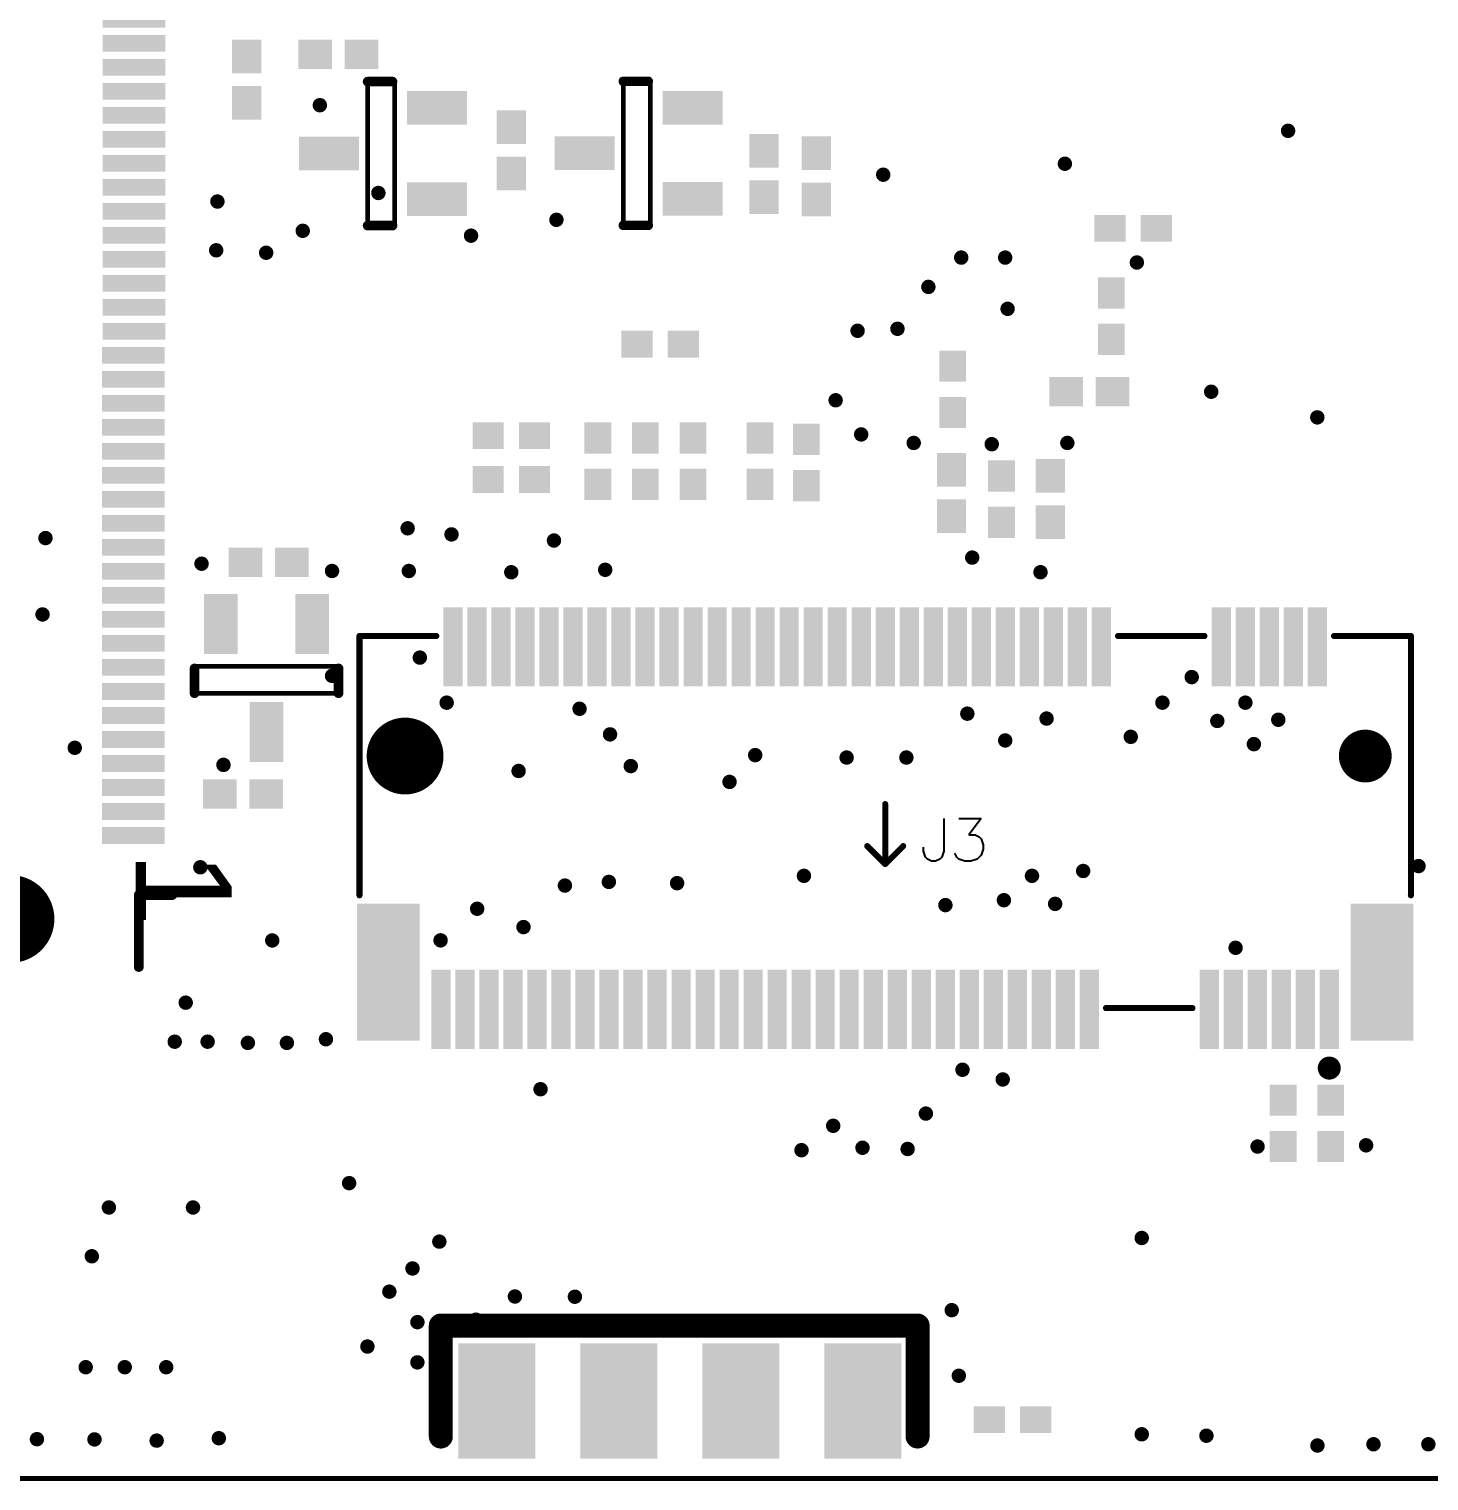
# Model space of a CAD drawing. Header units: millimetres. Extents: x -7 to 100, y 0 to 61.
# Drawn here: x 36.71 to 65.87, y 4.72 to 34.97 of the extents above; entities that cross this region are included whole.
import ezdxf

# ---------------------------------------------------------------- set-up
doc = ezdxf.new("R2010")
doc.units = ezdxf.units.MM
for name, color, linetype in [('KeepOutLayer', 6, 'Continuous'), ('PadHoleLayer', 156, 'Continuous'), ('TopOverlay', 2, 'Continuous'), ('TopSolder', 216, 'Continuous'), ('ViaHoleLayer', 16, 'Continuous')]:
    doc.layers.add(name, color=color, linetype=linetype)
doc.styles.get("Standard").update_dxf_attribs({"font": 'arial.ttf'})

# ---------------------------------------------------------------- blocks, each defined once
blk = doc.blocks.new('C0402_M_2')
at = {"layer": 'TopSolder'}
for points in [[(-0.351, -0.279), (0.3, -0.279), (-0.351, 0.279), (0.3, 0.279)], [(0.614, -0.279), (1.265, -0.279), (0.614, 0.279), (1.265, 0.279)]]:
    blk.add_solid(points, dxfattribs=at)
blk = doc.blocks.new('C0402_M_5')
at = {"layer": 'TopSolder'}
for points in [[(-0.351, -0.279), (0.3, -0.279), (-0.351, 0.279), (0.3, 0.279)], [(0.614, -0.279), (1.265, -0.279), (0.614, 0.279), (1.265, 0.279)]]:
    blk.add_solid(points, dxfattribs=at)
blk = doc.blocks.new('C0402_M_8')
at = {"layer": 'TopSolder'}
for points in [[(-0.351, -0.279), (0.3, -0.279), (-0.351, 0.279), (0.3, 0.279)], [(0.614, -0.279), (1.265, -0.279), (0.614, 0.279), (1.265, 0.279)]]:
    blk.add_solid(points, dxfattribs=at)
blk = doc.blocks.new('FPC_40P_0_5__23')
at = {"layer": 'TopOverlay', "const_width": 0.203}
for points in [[(23.3, 2.3), (23.3, 3)], [(1.3, 2.2), (1.3, 2.9)], [(1.3, 2.2), (-0.2, 2.2)], [(24.8, 2.3), (23.3, 2.3)]]:
    blk.add_lwpolyline(points, dxfattribs=at)
at = {"layer": 'TopOverlay', "const_width": 0.102}
for points in [[(23.249, 3, 1), (23.351, 3, 1)], [(1.249, 2.9, 1), (1.351, 2.9, 1)], [(-0.251, 2.2, 1), (-0.149, 2.2, 1)], [(1.249, 2.2, 1), (1.351, 2.2, 1)], [(1.249, 2.2, 1), (1.351, 2.2, 1)], [(23.249, 2.3, 1), (23.351, 2.3, 1)], [(23.249, 2.3, 1), (23.351, 2.3, 1)], [(24.749, 2.3, 1), (24.851, 2.3, 1)]]:
    blk.add_lwpolyline(points, format="xyb", close=True, dxfattribs=at)
at = {"layer": 'TopSolder', "const_width": 1.829}
for points in [[(0.8, -0.272), (0.8, -1.994)], [(23.8, -0.372), (23.8, -2.094)]]:
    blk.add_lwpolyline(points, dxfattribs=at)
at = {"layer": 'TopSolder', "const_width": 0.914}
for points in [[(0.343, -0.272, 1), (1.257, -0.272, 1)], [(23.343, -0.372, 1), (24.257, -0.372, 1)], [(0.343, -1.994, 1), (1.257, -1.994, 1)], [(23.343, -2.094, 1), (24.257, -2.094, 1)]]:
    blk.add_lwpolyline(points, format="xyb", close=True, dxfattribs=at)
at = {"layer": 'TopSolder'}
for points in [[(2.735, 1.55), (2.735, 2.85), (2.385, 1.55), (2.385, 2.85)], [(3.235, 1.55), (3.235, 2.85), (2.885, 1.55), (2.885, 2.85)], [(3.735, 1.55), (3.735, 2.85), (3.385, 1.55), (3.385, 2.85)], [(4.235, 1.55), (4.235, 2.85), (3.885, 1.55), (3.885, 2.85)], [(4.735, 1.55), (4.735, 2.85), (4.385, 1.55), (4.385, 2.85)], [(5.235, 1.55), (5.235, 2.85), (4.885, 1.55), (4.885, 2.85)], [(5.735, 1.55), (5.735, 2.85), (5.385, 1.55), (5.385, 2.85)], [(6.235, 1.55), (6.235, 2.85), (5.885, 1.55), (5.885, 2.85)], [(6.735, 1.55), (6.735, 2.85), (6.385, 1.55), (6.385, 2.85)], [(7.235, 1.55), (7.235, 2.85), (6.885, 1.55), (6.885, 2.85)], [(7.735, 1.55), (7.735, 2.85), (7.385, 1.55), (7.385, 2.85)], [(8.235, 1.55), (8.235, 2.85), (7.885, 1.55), (7.885, 2.85)], [(8.735, 1.55), (8.735, 2.85), (8.385, 1.55), (8.385, 2.85)], [(9.235, 1.55), (9.235, 2.85), (8.885, 1.55), (8.885, 2.85)], [(9.735, 1.55), (9.735, 2.85), (9.385, 1.55), (9.385, 2.85)], [(10.235, 1.55), (10.235, 2.85), (9.885, 1.55), (9.885, 2.85)], [(10.735, 1.55), (10.735, 2.85), (10.385, 1.55), (10.385, 2.85)], [(11.235, 1.55), (11.235, 2.85), (10.885, 1.55), (10.885, 2.85)], [(11.735, 1.55), (11.735, 2.85), (11.385, 1.55), (11.385, 2.85)], [(12.235, 2.836), (11.885, 2.836), (12.235, 1.536), (11.885, 1.536)], [(12.735, 2.836), (12.385, 2.836), (12.735, 1.536), (12.385, 1.536)], [(13.235, 2.836), (12.885, 2.836), (13.235, 1.536), (12.885, 1.536)], [(13.735, 2.836), (13.385, 2.836), (13.735, 1.536), (13.385, 1.536)], [(14.235, 2.836), (13.885, 2.836), (14.235, 1.536), (13.885, 1.536)], [(14.735, 2.836), (14.385, 2.836), (14.735, 1.536), (14.385, 1.536)], [(15.235, 2.836), (14.885, 2.836), (15.235, 1.536), (14.885, 1.536)], [(15.735, 2.836), (15.385, 2.836), (15.735, 1.536), (15.385, 1.536)], [(16.235, 2.836), (15.885, 2.836), (16.235, 1.536), (15.885, 1.536)], [(16.735, 2.836), (16.385, 2.836), (16.735, 1.536), (16.385, 1.536)], [(17.235, 2.836), (16.885, 2.836), (17.235, 1.536), (16.885, 1.536)], [(17.735, 2.836), (17.385, 2.836), (17.735, 1.536), (17.385, 1.536)], [(18.235, 2.836), (17.885, 2.836), (18.235, 1.536), (17.885, 1.536)], [(18.735, 2.836), (18.385, 2.836), (18.735, 1.536), (18.385, 1.536)], [(19.235, 2.836), (18.885, 2.836), (19.235, 1.536), (18.885, 1.536)], [(19.735, 2.836), (19.385, 2.836), (19.735, 1.536), (19.385, 1.536)], [(20.235, 2.836), (19.885, 2.836), (20.235, 1.536), (19.885, 1.536)], [(20.735, 2.836), (20.385, 2.836), (20.735, 1.536), (20.385, 1.536)], [(21.235, 2.836), (20.885, 2.836), (21.235, 1.536), (20.885, 1.536)], [(21.735, 2.836), (21.385, 2.836), (21.735, 1.536), (21.385, 1.536)], [(22.235, 2.836), (21.885, 2.836), (22.235, 1.536), (21.885, 1.536)]]:
    blk.add_solid(points, dxfattribs=at)
at = {"layer": 'TopOverlay'}
blk.add_text('1', height=2, dxfattribs=at).set_placement((22.403, 2.235))
blk = doc.blocks.new('R0402_M_25')
at = {"layer": 'TopSolder'}
for points in [[(-0.808, -0.279), (-0.157, -0.279), (-0.808, 0.279), (-0.157, 0.279)], [(0.157, -0.279), (0.808, -0.279), (0.157, 0.279), (0.808, 0.279)]]:
    blk.add_solid(points, dxfattribs=at)
blk = doc.blocks.new('R0402_M_26')
at = {"layer": 'TopSolder'}
for points in [[(-0.808, -0.279), (-0.157, -0.279), (-0.808, 0.279), (-0.157, 0.279)], [(0.157, -0.279), (0.808, -0.279), (0.157, 0.279), (0.808, 0.279)]]:
    blk.add_solid(points, dxfattribs=at)
blk = doc.blocks.new('R0402_M_27')
at = {"layer": 'TopSolder'}
for points in [[(-0.808, -0.279), (-0.157, -0.279), (-0.808, 0.279), (-0.157, 0.279)], [(0.157, -0.279), (0.808, -0.279), (0.157, 0.279), (0.808, 0.279)]]:
    blk.add_solid(points, dxfattribs=at)
blk = doc.blocks.new('R0402_M_28')
at = {"layer": 'TopSolder'}
for points in [[(-0.808, -0.279), (-0.157, -0.279), (-0.808, 0.279), (-0.157, 0.279)], [(0.157, -0.279), (0.808, -0.279), (0.157, 0.279), (0.808, 0.279)]]:
    blk.add_solid(points, dxfattribs=at)
blk = doc.blocks.new('R0402_M_29')
at = {"layer": 'TopSolder'}
for points in [[(-0.808, -0.279), (-0.157, -0.279), (-0.808, 0.279), (-0.157, 0.279)], [(0.157, -0.279), (0.808, -0.279), (0.157, 0.279), (0.808, 0.279)]]:
    blk.add_solid(points, dxfattribs=at)
blk = doc.blocks.new('R0402_M_30')
at = {"layer": 'TopSolder'}
for points in [[(-0.808, -0.279), (-0.157, -0.279), (-0.808, 0.279), (-0.157, 0.279)], [(0.157, -0.279), (0.808, -0.279), (0.157, 0.279), (0.808, 0.279)]]:
    blk.add_solid(points, dxfattribs=at)
blk = doc.blocks.new('R0402_M_31')
at = {"layer": 'TopSolder'}
for points in [[(-0.808, -0.279), (-0.157, -0.279), (-0.808, 0.279), (-0.157, 0.279)], [(0.157, -0.279), (0.808, -0.279), (0.157, 0.279), (0.808, 0.279)]]:
    blk.add_solid(points, dxfattribs=at)
blk = doc.blocks.new('R0402_M_32')
at = {"layer": 'TopSolder'}
for points in [[(-0.808, -0.279), (-0.157, -0.279), (-0.808, 0.279), (-0.157, 0.279)], [(0.157, -0.279), (0.808, -0.279), (0.157, 0.279), (0.808, 0.279)]]:
    blk.add_solid(points, dxfattribs=at)
blk = doc.blocks.new('R0402_M_33')
at = {"layer": 'TopSolder'}
for points in [[(-0.808, -0.279), (-0.157, -0.279), (-0.808, 0.279), (-0.157, 0.279)], [(0.157, -0.279), (0.808, -0.279), (0.157, 0.279), (0.808, 0.279)]]:
    blk.add_solid(points, dxfattribs=at)
blk = doc.blocks.new('R0402_M_34')
at = {"layer": 'TopSolder'}
for points in [[(-0.808, -0.279), (-0.157, -0.279), (-0.808, 0.279), (-0.157, 0.279)], [(0.157, -0.279), (0.808, -0.279), (0.157, 0.279), (0.808, 0.279)]]:
    blk.add_solid(points, dxfattribs=at)
blk = doc.blocks.new('ESD0402_M_35')
at = {"layer": 'TopSolder'}
for points in [[(-0.808, -0.279), (-0.157, -0.279), (-0.808, 0.279), (-0.157, 0.279)], [(0.157, -0.279), (0.808, -0.279), (0.157, 0.279), (0.808, 0.279)]]:
    blk.add_solid(points, dxfattribs=at)
blk = doc.blocks.new('ESD0402_M_61')
at = {"layer": 'TopSolder'}
for points in [[(-0.808, -0.279), (-0.157, -0.279), (-0.808, 0.279), (-0.157, 0.279)], [(0.157, -0.279), (0.808, -0.279), (0.157, 0.279), (0.808, 0.279)]]:
    blk.add_solid(points, dxfattribs=at)
blk = doc.blocks.new('2X4_2_54MM____86')
at = {"layer": 'TopOverlay', "const_width": 0.5}
for points in [[(-8.788, -1.118), (-8.788, 1.194)], [(-8.788, 1.194), (1.143, 1.194)], [(1.143, -1.118), (1.143, 1.194)]]:
    blk.add_lwpolyline(points, dxfattribs=at)
at = {"layer": 'TopOverlay', "const_width": 0.25}
for points in [[(-8.913, 1.194, 1), (-8.663, 1.194, 1)], [(-8.913, 1.194, 1), (-8.663, 1.194, 1)], [(1.018, 1.194, 1), (1.268, 1.194, 1)], [(1.018, 1.194, 1), (1.268, 1.194, 1)], [(-8.913, -1.118, 1), (-8.663, -1.118, 1)], [(1.018, -1.118, 1), (1.268, -1.118, 1)]]:
    blk.add_lwpolyline(points, format="xyb", close=True, dxfattribs=at)
at = {"layer": 'TopSolder'}
for points in [[(-6.819, -1.582), (-6.819, 0.82), (-8.421, -1.582), (-8.421, 0.82)], [(-4.279, -1.582), (-4.279, 0.82), (-5.881, -1.582), (-5.881, 0.82)], [(-1.739, -1.582), (-1.739, 0.82), (-3.341, -1.582), (-3.341, 0.82)], [(0.801, -1.582), (0.801, 0.82), (-0.801, -1.582), (-0.801, 0.82)]]:
    blk.add_solid(points, dxfattribs=at)
blk = doc.blocks.new('R0402_M_126')
at = {"layer": 'TopSolder'}
for points in [[(-0.833, -0.305), (-0.132, -0.305), (-0.833, 0.305), (-0.132, 0.305)], [(0.132, -0.305), (0.833, -0.305), (0.132, 0.305), (0.833, 0.305)]]:
    blk.add_solid(points, dxfattribs=at)
blk = doc.blocks.new('R0402_M_127')
at = {"layer": 'TopSolder'}
for points in [[(-0.833, -0.305), (-0.132, -0.305), (-0.833, 0.305), (-0.132, 0.305)], [(0.132, -0.305), (0.833, -0.305), (0.132, 0.305), (0.833, 0.305)]]:
    blk.add_solid(points, dxfattribs=at)
blk = doc.blocks.new('SOT_23_3_128')
at = {"layer": 'TopOverlay'}
for points, const_width in [([(0.308, 1.506), (-0.211, 1.506)], 0.2), ([(-0.254, -1.494), (-0.254, 1.506)], 0.1), ([(0.308, 1.506), (-0.254, 1.506)], 0.1), ([(0.308, -1.494), (0.308, 1.506)], 0.1), ([(0.308, -1.494), (-0.211, -1.494)], 0.2), ([(0.308, -1.494), (-0.254, -1.494)], 0.1)]:
    blk.add_lwpolyline(points, dxfattribs=dict(at, const_width=const_width))
for points, const_width in [([(-0.261, 1.506, 1), (-0.161, 1.506, 1)], 0.1), ([(-0.279, 1.506, 1), (-0.229, 1.506, 1)], 0.05), ([(-0.279, 1.506, 1), (-0.229, 1.506, 1)], 0.05), ([(0.258, 1.506, 1), (0.358, 1.506, 1)], 0.1), ([(0.283, 1.506, 1), (0.333, 1.506, 1)], 0.05), ([(0.283, 1.506, 1), (0.333, 1.506, 1)], 0.05), ([(-0.261, -1.494, 1), (-0.161, -1.494, 1)], 0.1), ([(-0.279, -1.494, 1), (-0.229, -1.494, 1)], 0.05), ([(-0.279, -1.494, 1), (-0.229, -1.494, 1)], 0.05), ([(0.258, -1.494, 1), (0.358, -1.494, 1)], 0.1), ([(0.283, -1.494, 1), (0.333, -1.494, 1)], 0.05), ([(0.283, -1.494, 1), (0.333, -1.494, 1)], 0.05)]:
    blk.add_lwpolyline(points, format="xyb", close=True, dxfattribs=dict(at, const_width=const_width))
at = {"layer": 'TopSolder'}
for points in [[(-0.51, 0.605), (-0.51, 1.306), (-1.761, 0.605), (-1.761, 1.306)], [(1.74, -0.345), (1.74, 0.356), (0.489, -0.345), (0.489, 0.356)], [(-0.51, -1.295), (-0.51, -0.594), (-1.761, -1.295), (-1.761, -0.594)]]:
    blk.add_solid(points, dxfattribs=at)
blk = doc.blocks.new('R0402_M_135')
at = {"layer": 'TopSolder'}
for points in [[(-0.833, -0.305), (-0.132, -0.305), (-0.833, 0.305), (-0.132, 0.305)], [(0.132, -0.305), (0.833, -0.305), (0.132, 0.305), (0.833, 0.305)]]:
    blk.add_solid(points, dxfattribs=at)
blk = doc.blocks.new('R0402_M_150')
at = {"layer": 'TopSolder'}
for points in [[(-0.833, -0.305), (-0.132, -0.305), (-0.833, 0.305), (-0.132, 0.305)], [(0.132, -0.305), (0.833, -0.305), (0.132, 0.305), (0.833, 0.305)]]:
    blk.add_solid(points, dxfattribs=at)
blk = doc.blocks.new('R0402_M_151')
at = {"layer": 'TopSolder'}
for points in [[(-0.833, -0.305), (-0.132, -0.305), (-0.833, 0.305), (-0.132, 0.305)], [(0.132, -0.305), (0.833, -0.305), (0.132, 0.305), (0.833, 0.305)]]:
    blk.add_solid(points, dxfattribs=at)
blk = doc.blocks.new('R0402_M_152')
at = {"layer": 'TopSolder'}
for points in [[(-0.833, -0.305), (-0.132, -0.305), (-0.833, 0.305), (-0.132, 0.305)], [(0.132, -0.305), (0.833, -0.305), (0.132, 0.305), (0.833, 0.305)]]:
    blk.add_solid(points, dxfattribs=at)
blk = doc.blocks.new('R0402_M_153')
at = {"layer": 'TopSolder'}
for points in [[(-0.833, -0.305), (-0.132, -0.305), (-0.833, 0.305), (-0.132, 0.305)], [(0.132, -0.305), (0.833, -0.305), (0.132, 0.305), (0.833, 0.305)]]:
    blk.add_solid(points, dxfattribs=at)
blk = doc.blocks.new('SOT_23_3___154')
at = {"layer": 'TopOverlay'}
for points, const_width in [([(0.308, 1.506), (-0.211, 1.506)], 0.2), ([(0.308, 1.506), (-0.254, 1.506)], 0.1), ([(-0.254, 1.506), (-0.254, -1.494)], 0.1), ([(0.308, 1.506), (0.308, -1.494)], 0.1), ([(0.308, -1.494), (-0.211, -1.494)], 0.2), ([(0.308, -1.494), (-0.254, -1.494)], 0.1)]:
    blk.add_lwpolyline(points, dxfattribs=dict(at, const_width=const_width))
for points, const_width in [([(-0.261, 1.506, 1), (-0.161, 1.506, 1)], 0.1), ([(-0.279, 1.506, 1), (-0.229, 1.506, 1)], 0.05), ([(-0.279, 1.506, 1), (-0.229, 1.506, 1)], 0.05), ([(0.258, 1.506, 1), (0.358, 1.506, 1)], 0.1), ([(0.283, 1.506, 1), (0.333, 1.506, 1)], 0.05), ([(0.283, 1.506, 1), (0.333, 1.506, 1)], 0.05), ([(-0.261, -1.494, 1), (-0.161, -1.494, 1)], 0.1), ([(-0.279, -1.494, 1), (-0.229, -1.494, 1)], 0.05), ([(-0.279, -1.494, 1), (-0.229, -1.494, 1)], 0.05), ([(0.258, -1.494, 1), (0.358, -1.494, 1)], 0.1), ([(0.283, -1.494, 1), (0.333, -1.494, 1)], 0.05), ([(0.283, -1.494, 1), (0.333, -1.494, 1)], 0.05)]:
    blk.add_lwpolyline(points, format="xyb", close=True, dxfattribs=dict(at, const_width=const_width))
at = {"layer": 'TopSolder'}
for points in [[(-0.51, 0.605), (-0.51, 1.306), (-1.761, 0.605), (-1.761, 1.306)], [(1.74, -0.345), (1.74, 0.356), (0.489, -0.345), (0.489, 0.356)], [(-0.51, -1.295), (-0.51, -0.594), (-1.761, -1.295), (-1.761, -0.594)]]:
    blk.add_solid(points, dxfattribs=at)
blk = doc.blocks.new('SOT_23_3___155')
at = {"layer": 'TopOverlay'}
for points, const_width in [([(0.308, 1.506), (-0.211, 1.506)], 0.2), ([(0.308, 1.506), (-0.254, 1.506)], 0.1), ([(-0.254, 1.506), (-0.254, -1.494)], 0.1), ([(0.308, 1.506), (0.308, -1.494)], 0.1), ([(0.308, -1.494), (-0.211, -1.494)], 0.2), ([(0.308, -1.494), (-0.254, -1.494)], 0.1)]:
    blk.add_lwpolyline(points, dxfattribs=dict(at, const_width=const_width))
for points, const_width in [([(-0.261, 1.506, 1), (-0.161, 1.506, 1)], 0.1), ([(-0.279, 1.506, 1), (-0.229, 1.506, 1)], 0.05), ([(-0.279, 1.506, 1), (-0.229, 1.506, 1)], 0.05), ([(0.258, 1.506, 1), (0.358, 1.506, 1)], 0.1), ([(0.283, 1.506, 1), (0.333, 1.506, 1)], 0.05), ([(0.283, 1.506, 1), (0.333, 1.506, 1)], 0.05), ([(-0.261, -1.494, 1), (-0.161, -1.494, 1)], 0.1), ([(-0.279, -1.494, 1), (-0.229, -1.494, 1)], 0.05), ([(-0.279, -1.494, 1), (-0.229, -1.494, 1)], 0.05), ([(0.258, -1.494, 1), (0.358, -1.494, 1)], 0.1), ([(0.283, -1.494, 1), (0.333, -1.494, 1)], 0.05), ([(0.283, -1.494, 1), (0.333, -1.494, 1)], 0.05)]:
    blk.add_lwpolyline(points, format="xyb", close=True, dxfattribs=dict(at, const_width=const_width))
at = {"layer": 'TopSolder'}
for points in [[(-0.51, 0.605), (-0.51, 1.306), (-1.761, 0.605), (-1.761, 1.306)], [(1.74, -0.345), (1.74, 0.356), (0.489, -0.345), (0.489, 0.356)], [(-0.51, -1.295), (-0.51, -0.594), (-1.761, -1.295), (-1.761, -0.594)]]:
    blk.add_solid(points, dxfattribs=at)
blk = doc.blocks.new('R0402_M_175')
at = {"layer": 'TopSolder'}
for points in [[(-0.833, -0.305), (-0.132, -0.305), (-0.833, 0.305), (-0.132, 0.305)], [(0.132, -0.305), (0.833, -0.305), (0.132, 0.305), (0.833, 0.305)]]:
    blk.add_solid(points, dxfattribs=at)
blk = doc.blocks.new('R0402_M_176')
at = {"layer": 'TopSolder'}
for points in [[(-0.833, -0.305), (-0.132, -0.305), (-0.833, 0.305), (-0.132, 0.305)], [(0.132, -0.305), (0.833, -0.305), (0.132, 0.305), (0.833, 0.305)]]:
    blk.add_solid(points, dxfattribs=at)
blk = doc.blocks.new('R0402_M_179')
at = {"layer": 'TopSolder'}
for points in [[(-0.833, -0.305), (-0.132, -0.305), (-0.833, 0.305), (-0.132, 0.305)], [(0.132, -0.305), (0.833, -0.305), (0.132, 0.305), (0.833, 0.305)]]:
    blk.add_solid(points, dxfattribs=at)
blk = doc.blocks.new('M2_67P0R50_B_FEMALE_187')
at = {"layer": 'PadHoleLayer'}
for points, const_width in [([(9.6, 0, 1), (10.4, 0, 1)], 0.8), ([(-10.275, 0, 1), (-9.725, 0, 1)], 0.55)]:
    blk.add_lwpolyline(points, format="xyb", close=True, dxfattribs=dict(at, const_width=const_width))
at = {"layer": 'TopOverlay'}
for p, q in [((-1.999, 2.064), (-1.914, 2.149)), ((-1.914, 2.149), (-1.787, 2.191)), ((-1.787, 2.191), (-1.66, 2.191)), ((-1.66, 2.191), (-1.533, 2.149)), ((-1.533, 2.149), (-1.491, 2.106)), ((-1.178, 2.106), (-1.136, 2.149)), ((-1.136, 2.149), (-1.051, 2.191)), ((-1.051, 2.191), (-0.966, 2.191)), ((-0.966, 2.191), (-0.882, 2.149)), ((-0.882, 2.149), (-0.839, 2.106)), ((-2.041, 1.937), (-1.999, 2.064)), ((-2.041, 1.852), (-2.041, 1.937)), ((-1.999, 1.725), (-2.041, 1.852)), ((-1.491, 2.106), (-1.449, 2.022)), ((-1.22, 1.979), (-1.178, 2.106)), ((-1.22, 1.302), (-1.22, 1.979)), ((-0.839, 2.106), (-0.797, 1.979)), ((-0.797, 1.979), (-0.797, 1.895)), ((-1.957, 1.683), (-1.999, 1.725)), ((-1.999, 1.302), (-1.745, 1.641)), ((-1.872, 1.641), (-1.957, 1.683)), ((-1.745, 1.641), (-1.872, 1.641)), ((-1.533, 1.302), (-1.999, 1.302))]:
    blk.add_line(p, q, dxfattribs=at)
for points, const_width in [([(-9.13, 6.5, 1), (-9.37, 6.5, 1)], 0.24), ([(-9.43, 6.5, 1), (-9.31, 6.5, 1)], 0.12), ([(-9.19, 6.5, 1), (-9.07, 6.5, 1)], 0.12), ([(-6.432, 5.25, 1), (-6.368, 5.25, 1)], 0.0635), ([(-4.632, 5.25, 1), (-4.568, 5.25, 1)], 0.0635), ([(-10.982, 2.9, 1), (-10.918, 2.9, 1)], 0.0635), ([(10.918, 2.9, 1), (10.982, 2.9, 1)], 0.0635), ([(-0.031, 2.25, 1), (0.031, 2.25, 1)], 0.0627), ([(-0.031, 2.25, 1), (0.031, 2.25, 1)], 0.0627), ([(-0.031, 2.25, 1), (0.031, 2.25, 1)], 0.0627), ([(-0.406, 1.875, 1), (-0.344, 1.875, 1)], 0.0627), ([(0.344, 1.875, 1), (0.406, 1.875, 1)], 0.0627), ([(-0.031, 1, 1), (0.031, 1, 1)], 0.0627), ([(-10.982, -2.5, 1), (-10.918, -2.5, 1)], 0.0635), ([(-10.982, -2.5, 1), (-10.918, -2.5, 1)], 0.0635), ([(-9.382, -2.5, 1), (-9.318, -2.5, 1)], 0.0635), ([(-6.682, -2.5, 1), (-6.618, -2.5, 1)], 0.0635), ([(-4.882, -2.5, 1), (-4.818, -2.5, 1)], 0.0635), ([(9.318, -2.5, 1), (9.382, -2.5, 1)], 0.0635), ([(10.918, -2.5, 1), (10.982, -2.5, 1)], 0.0635), ([(10.918, -2.5, 1), (10.982, -2.5, 1)], 0.0635)]:
    blk.add_lwpolyline(points, format="xyb", close=True, dxfattribs=dict(at, const_width=const_width))
for points, const_width in [([(-4.6, 5.25), (-6.4, 5.25)], 0.127), ([(-10.95, 2.9), (-10.95, -2.5)], 0.127), ([(10.95, 2.9), (10.95, -2.5)], 0.127), ([(0, 2.25), (-0.375, 1.875)], 0.125), ([(0, 2.25), (0, 1)], 0.125), ([(0.375, 1.875), (0, 2.25)], 0.125), ([(-9.35, -2.5), (-10.95, -2.5)], 0.127), ([(-4.85, -2.5), (-6.65, -2.5)], 0.127), ([(10.95, -2.5), (9.35, -2.5)], 0.127)]:
    blk.add_lwpolyline(points, dxfattribs=dict(at, const_width=const_width))
at = {"layer": 'TopSolder', "const_width": 0.0508}
for points in [[(-10.025, 0, 1), (-9.975, 0, 1)], [(9.975, 0, 1), (10.025, 0, 1)]]:
    blk.add_lwpolyline(points, format="xyb", close=True, dxfattribs=at)
at = {"layer": 'TopSolder'}
for points in [[(-9.451, 6.101), (-9.451, 4.449), (-9.049, 6.101), (-9.049, 4.449)], [(-8.951, 6.101), (-8.951, 4.449), (-8.549, 6.101), (-8.549, 4.449)], [(-8.451, 6.101), (-8.451, 4.449), (-8.049, 6.101), (-8.049, 4.449)], [(-7.951, 6.101), (-7.951, 4.449), (-7.549, 6.101), (-7.549, 4.449)], [(-7.451, 6.101), (-7.451, 4.449), (-7.049, 6.101), (-7.049, 4.449)], [(-6.951, 6.101), (-6.951, 4.449), (-6.549, 6.101), (-6.549, 4.449)], [(-4.451, 6.101), (-4.451, 4.449), (-4.049, 6.101), (-4.049, 4.449)], [(-3.951, 6.101), (-3.951, 4.449), (-3.549, 6.101), (-3.549, 4.449)], [(-3.451, 6.101), (-3.451, 4.449), (-3.049, 6.101), (-3.049, 4.449)], [(-2.951, 6.101), (-2.951, 4.449), (-2.549, 6.101), (-2.549, 4.449)], [(-2.451, 6.101), (-2.451, 4.449), (-2.049, 6.101), (-2.049, 4.449)], [(-1.951, 6.101), (-1.951, 4.449), (-1.549, 6.101), (-1.549, 4.449)], [(-1.451, 6.101), (-1.451, 4.449), (-1.049, 6.101), (-1.049, 4.449)], [(-0.951, 6.101), (-0.951, 4.449), (-0.549, 6.101), (-0.549, 4.449)], [(-0.451, 6.101), (-0.451, 4.449), (-0.049, 6.101), (-0.049, 4.449)], [(0.049, 6.101), (0.049, 4.449), (0.451, 6.101), (0.451, 4.449)], [(0.549, 6.101), (0.549, 4.449), (0.951, 6.101), (0.951, 4.449)], [(1.049, 6.101), (1.049, 4.449), (1.451, 6.101), (1.451, 4.449)], [(1.549, 6.101), (1.549, 4.449), (1.951, 6.101), (1.951, 4.449)], [(2.049, 6.101), (2.049, 4.449), (2.451, 6.101), (2.451, 4.449)], [(2.549, 6.101), (2.549, 4.449), (2.951, 6.101), (2.951, 4.449)], [(3.049, 6.101), (3.049, 4.449), (3.451, 6.101), (3.451, 4.449)], [(3.549, 6.101), (3.549, 4.449), (3.951, 6.101), (3.951, 4.449)], [(4.049, 6.101), (4.049, 4.449), (4.451, 6.101), (4.451, 4.449)], [(4.549, 6.101), (4.549, 4.449), (4.951, 6.101), (4.951, 4.449)], [(5.049, 6.101), (5.049, 4.449), (5.451, 6.101), (5.451, 4.449)], [(5.549, 6.101), (5.549, 4.449), (5.951, 6.101), (5.951, 4.449)], [(6.049, 6.101), (6.049, 4.449), (6.451, 6.101), (6.451, 4.449)], [(6.549, 6.101), (6.549, 4.449), (6.951, 6.101), (6.951, 4.449)], [(7.049, 6.101), (7.049, 4.449), (7.451, 6.101), (7.451, 4.449)], [(7.549, 6.101), (7.549, 4.449), (7.951, 6.101), (7.951, 4.449)], [(8.049, 6.101), (8.049, 4.449), (8.451, 6.101), (8.451, 4.449)], [(8.549, 6.101), (8.549, 4.449), (8.951, 6.101), (8.951, 4.449)], [(9.049, 6.101), (9.049, 4.449), (9.451, 6.101), (9.451, 4.449)], [(-11.001, 5.926), (-11.001, 3.074), (-9.699, 5.926), (-9.699, 3.074)], [(9.699, 5.926), (9.699, 3.074), (11.001, 5.926), (11.001, 3.074)], [(-9.201, -1.449), (-9.201, -3.101), (-8.799, -1.449), (-8.799, -3.101)], [(-8.701, -1.449), (-8.701, -3.101), (-8.299, -1.449), (-8.299, -3.101)], [(-8.201, -1.449), (-8.201, -3.101), (-7.799, -1.449), (-7.799, -3.101)], [(-7.701, -1.449), (-7.701, -3.101), (-7.299, -1.449), (-7.299, -3.101)], [(-7.201, -1.449), (-7.201, -3.101), (-6.799, -1.449), (-6.799, -3.101)], [(-4.701, -1.449), (-4.701, -3.101), (-4.299, -1.449), (-4.299, -3.101)], [(-4.201, -1.449), (-4.201, -3.101), (-3.799, -1.449), (-3.799, -3.101)], [(-3.701, -1.449), (-3.701, -3.101), (-3.299, -1.449), (-3.299, -3.101)], [(-3.201, -1.449), (-3.201, -3.101), (-2.799, -1.449), (-2.799, -3.101)], [(-2.701, -1.449), (-2.701, -3.101), (-2.299, -1.449), (-2.299, -3.101)], [(-2.201, -1.449), (-2.201, -3.101), (-1.799, -1.449), (-1.799, -3.101)], [(-1.701, -1.449), (-1.701, -3.101), (-1.299, -1.449), (-1.299, -3.101)], [(-1.201, -1.449), (-1.201, -3.101), (-0.799, -1.449), (-0.799, -3.101)], [(-0.701, -1.449), (-0.701, -3.101), (-0.299, -1.449), (-0.299, -3.101)], [(-0.201, -1.449), (-0.201, -3.101), (0.201, -1.449), (0.201, -3.101)], [(0.299, -1.449), (0.299, -3.101), (0.701, -1.449), (0.701, -3.101)], [(0.799, -1.449), (0.799, -3.101), (1.201, -1.449), (1.201, -3.101)], [(1.299, -1.449), (1.299, -3.101), (1.701, -1.449), (1.701, -3.101)], [(1.799, -1.449), (1.799, -3.101), (2.201, -1.449), (2.201, -3.101)], [(2.299, -1.449), (2.299, -3.101), (2.701, -1.449), (2.701, -3.101)], [(2.799, -1.449), (2.799, -3.101), (3.201, -1.449), (3.201, -3.101)], [(3.299, -1.449), (3.299, -3.101), (3.701, -1.449), (3.701, -3.101)], [(3.799, -1.449), (3.799, -3.101), (4.201, -1.449), (4.201, -3.101)], [(4.299, -1.449), (4.299, -3.101), (4.701, -1.449), (4.701, -3.101)], [(4.799, -1.449), (4.799, -3.101), (5.201, -1.449), (5.201, -3.101)], [(5.299, -1.449), (5.299, -3.101), (5.701, -1.449), (5.701, -3.101)], [(5.799, -1.449), (5.799, -3.101), (6.201, -1.449), (6.201, -3.101)], [(6.299, -1.449), (6.299, -3.101), (6.701, -1.449), (6.701, -3.101)], [(6.799, -1.449), (6.799, -3.101), (7.201, -1.449), (7.201, -3.101)], [(7.299, -1.449), (7.299, -3.101), (7.701, -1.449), (7.701, -3.101)], [(7.799, -1.449), (7.799, -3.101), (8.201, -1.449), (8.201, -3.101)], [(8.299, -1.449), (8.299, -3.101), (8.701, -1.449), (8.701, -3.101)], [(8.799, -1.449), (8.799, -3.101), (9.201, -1.449), (9.201, -3.101)]]:
    blk.add_solid(points, dxfattribs=at)

msp = doc.modelspace()

# ---------------------------------------------------------------- linework, layer by layer
at = {"layer": 'KeepOutLayer', "const_width": 0.1}
msp.add_lwpolyline([(33.93, 4.773), (67.338, 4.773)], dxfattribs=at)
at = {"layer": 'ViaHoleLayer', "const_width": 0.15}
for points in [[(42.694, 33.381, 1), (42.844, 33.381, 1)], [(62.862, 32.847, 1), (63.012, 32.847, 1)], [(54.429, 31.933, 1), (54.579, 31.933, 1)], [(58.213, 32.161, 1), (58.363, 32.161, 1)], [(40.56, 31.374, 1), (40.71, 31.374, 1)], [(43.913, 31.552, 1), (44.063, 31.552, 1)], [(42.338, 30.764, 1), (42.488, 30.764, 1)], [(47.622, 30.993, 1), (47.772, 30.993, 1)], [(45.844, 30.663, 1), (45.994, 30.663, 1)], [(40.535, 30.358, 1), (40.685, 30.358, 1)], [(41.576, 30.307, 1), (41.726, 30.307, 1)], [(56.054, 30.206, 1), (56.204, 30.206, 1)], [(56.969, 30.206, 1), (57.119, 30.206, 1)], [(59.712, 30.104, 1), (59.862, 30.104, 1)], [(55.369, 29.596, 1), (55.519, 29.596, 1)], [(57.02, 29.139, 1), (57.17, 29.139, 1)], [(53.895, 28.682, 1), (54.045, 28.682, 1)], [(54.726, 28.723, 1), (54.876, 28.723, 1)], [(61.261, 27.412, 1), (61.411, 27.412, 1)], [(53.438, 27.234, 1), (53.588, 27.234, 1)], [(63.471, 26.878, 1), (63.621, 26.878, 1)], [(53.97, 26.523, 1), (54.12, 26.523, 1)], [(55.064, 26.345, 1), (55.214, 26.345, 1)], [(56.689, 26.319, 1), (56.839, 26.319, 1)], [(58.264, 26.345, 1), (58.414, 26.345, 1)], [(36.979, 24.364, 1), (37.129, 24.364, 1)], [(44.523, 24.567, 1), (44.673, 24.567, 1)], [(45.437, 24.44, 1), (45.587, 24.44, 1)], [(47.571, 24.313, 1), (47.721, 24.313, 1)], [(40.23, 23.83, 1), (40.38, 23.83, 1)], [(56.283, 23.957, 1), (56.433, 23.957, 1)], [(42.948, 23.678, 1), (43.098, 23.678, 1)], [(44.548, 23.678, 1), (44.698, 23.678, 1)], [(46.682, 23.652, 1), (46.832, 23.652, 1)], [(48.638, 23.703, 1), (48.788, 23.703, 1)], [(57.705, 23.652, 1), (57.855, 23.652, 1)], [(36.918, 22.773, 1), (37.068, 22.773, 1)], [(44.777, 21.874, 1), (44.927, 21.874, 1)], [(42.948, 21.493, 1), (43.098, 21.493, 1)], [(60.855, 21.468, 1), (61.005, 21.468, 1)], [(45.336, 20.935, 1), (45.486, 20.935, 1)], [(48.104, 20.808, 1), (48.254, 20.808, 1)], [(60.245, 20.935, 1), (60.395, 20.935, 1)], [(61.973, 20.935, 1), (62.123, 20.935, 1)], [(56.181, 20.706, 1), (56.331, 20.706, 1)], [(57.832, 20.604, 1), (57.982, 20.604, 1)], [(61.388, 20.554, 1), (61.538, 20.554, 1)], [(62.658, 20.579, 1), (62.808, 20.579, 1)], [(48.739, 20.274, 1), (48.889, 20.274, 1)], [(56.97, 20.148, 1), (57.12, 20.148, 1)], [(59.585, 20.223, 1), (59.735, 20.223, 1)], [(37.589, 19.995, 1), (37.739, 19.995, 1)], [(51.762, 19.842, 1), (51.912, 19.842, 1)], [(62.15, 20.071, 1), (62.3, 20.071, 1)], [(40.687, 19.639, 1), (40.837, 19.639, 1)], [(46.834, 19.512, 1), (46.984, 19.512, 1)], [(49.171, 19.614, 1), (49.321, 19.614, 1)], [(53.667, 19.792, 1), (53.817, 19.792, 1)], [(54.911, 19.792, 1), (55.061, 19.792, 1)], [(51.228, 19.284, 1), (51.378, 19.284, 1)], [(40.205, 17.506, 1), (40.355, 17.506, 1)], [(58.594, 17.429, 1), (58.744, 17.429, 1)], [(65.579, 17.531, 1), (65.729, 17.531, 1)], [(47.799, 17.125, 1), (47.949, 17.125, 1)], [(48.714, 17.201, 1), (48.864, 17.201, 1)], [(50.136, 17.175, 1), (50.286, 17.175, 1)], [(52.778, 17.328, 1), (52.928, 17.328, 1)], [(57.528, 17.328, 1), (57.678, 17.328, 1)], [(56.943, 16.82, 1), (57.093, 16.82, 1)], [(45.971, 16.642, 1), (46.121, 16.642, 1)], [(55.724, 16.718, 1), (55.874, 16.718, 1)], [(58.01, 16.744, 1), (58.16, 16.744, 1)], [(46.936, 16.261, 1), (47.086, 16.261, 1)], [(41.703, 15.982, 1), (41.853, 15.982, 1)], [(45.209, 15.984, 1), (45.359, 15.984, 1)], [(61.769, 15.829, 1), (61.919, 15.829, 1)], [(39.9, 14.686, 1), (40.05, 14.686, 1)], [(39.671, 13.873, 1), (39.821, 13.873, 1)], [(40.357, 13.873, 1), (40.507, 13.873, 1)], [(41.195, 13.848, 1), (41.345, 13.848, 1)], [(42.008, 13.848, 1), (42.158, 13.848, 1)], [(42.821, 13.924, 1), (42.971, 13.924, 1)], [(56.08, 13.289, 1), (56.23, 13.289, 1)], [(47.291, 12.883, 1), (47.441, 12.883, 1)], [(56.918, 13.086, 1), (57.068, 13.086, 1)], [(55.318, 12.375, 1), (55.468, 12.375, 1)], [(53.387, 12.121, 1), (53.537, 12.121, 1)], [(53.997, 11.664, 1), (54.147, 11.664, 1)], [(62.227, 11.689, 1), (62.377, 11.689, 1)], [(64.487, 11.714, 1), (64.637, 11.714, 1)], [(52.727, 11.613, 1), (52.877, 11.613, 1)], [(54.937, 11.638, 1), (55.087, 11.638, 1)], [(43.304, 10.927, 1), (43.454, 10.927, 1)], [(38.3, 10.419, 1), (38.45, 10.419, 1)], [(40.052, 10.419, 1), (40.202, 10.419, 1)], [(45.183, 9.708, 1), (45.333, 9.708, 1)], [(59.814, 9.784, 1), (59.964, 9.784, 1)], [(37.944, 9.403, 1), (38.094, 9.403, 1)], [(44.624, 9.149, 1), (44.774, 9.149, 1)], [(44.142, 8.666, 1), (44.292, 8.666, 1)], [(46.758, 8.565, 1), (46.908, 8.565, 1)], [(48.007, 8.56, 1), (48.157, 8.56, 1)], [(44.726, 8.031, 1), (44.876, 8.031, 1)], [(45.945, 8.082, 1), (46.095, 8.082, 1)], [(48.464, 8.026, 1), (48.614, 8.026, 1)], [(55.856, 8.28, 1), (56.006, 8.28, 1)], [(43.685, 7.523, 1), (43.835, 7.523, 1)], [(44.726, 7.193, 1), (44.876, 7.193, 1)], [(37.817, 7.092, 1), (37.967, 7.092, 1)], [(38.63, 7.092, 1), (38.78, 7.092, 1)], [(39.494, 7.092, 1), (39.644, 7.092, 1)], [(56.004, 6.914, 1), (56.154, 6.914, 1)], [(40.59, 5.613, 1), (40.74, 5.613, 1)], [(59.814, 5.695, 1), (59.964, 5.695, 1)], [(61.161, 5.665, 1), (61.311, 5.665, 1)], [(36.801, 5.593, 1), (36.951, 5.593, 1)], [(38, 5.588, 1), (38.15, 5.588, 1)], [(39.295, 5.563, 1), (39.445, 5.563, 1)], [(63.473, 5.461, 1), (63.623, 5.461, 1)], [(64.641, 5.487, 1), (64.791, 5.487, 1)], [(65.784, 5.487, 1), (65.934, 5.487, 1)]]:
    msp.add_lwpolyline(points, format="xyb", close=True, dxfattribs=at)

# ---------------------------------------------------------------- block references
for name, p, rotation in [('FPC_40P_0_5__23', (36.698, 40.229), 270), ('R0402_M_135', (41.245, 33.914), 90), ('R0402_M_152', (43.154, 34.443), 180), ('SOT_23_3___155', (44.072, 32.378), 180), ('SOT_23_3___154', (49.398, 32.384), 180), ('R0402_M_153', (46.757, 32.441), 90), ('R0402_M_150', (52.018, 31.946), 270), ('R0402_M_151', (53.11, 31.896), 270), ('C0402_M_5', (59.254, 28.529), 90), ('C0402_M_8', (55.952, 27.005), 90), ('R0402_M_27', (48.56, 25.964), 270), ('R0402_M_28', (49.551, 25.964), 270), ('R0402_M_29', (50.541, 25.964), 270), ('R0402_M_31', (51.938, 25.964), 270), ('R0402_M_32', (52.904, 25.938), 270), ('R0402_M_176', (55.926, 25.303), 270), ('C0402_M_2', (56.968, 24.719), 90), ('R0402_M_179', (57.984, 25.176), 270), ('SOT_23_3_128', (41.653, 21.438), 270), ('M2_67P0R50_B_FEMALE_187', (54.545, 19.823), 180), ('R0402_M_126', (41.169, 19.03), 180), ('R0402_M_33', (62.835, 12.172), 270), ('R0402_M_34', (63.826, 12.172), 270), ('ESD0402_M_35', (57.196, 5.999), 180)]:
    msp.add_blockref(name, p, dxfattribs=dict(rotation=rotation))
for name, p in [('ESD0402_M_61', (59.711, 30.815)), ('R0402_M_30', (49.856, 28.402)), ('R0402_M_175', (58.796, 27.412)), ('R0402_M_26', (46.757, 26.497)), ('R0402_M_25', (46.757, 25.583)), ('R0402_M_127', (41.702, 23.856)), ('2X4_2_54MM____86', (54.077, 6.766))]:
    msp.add_blockref(name, p)

doc.saveas('drawing.dxf')
